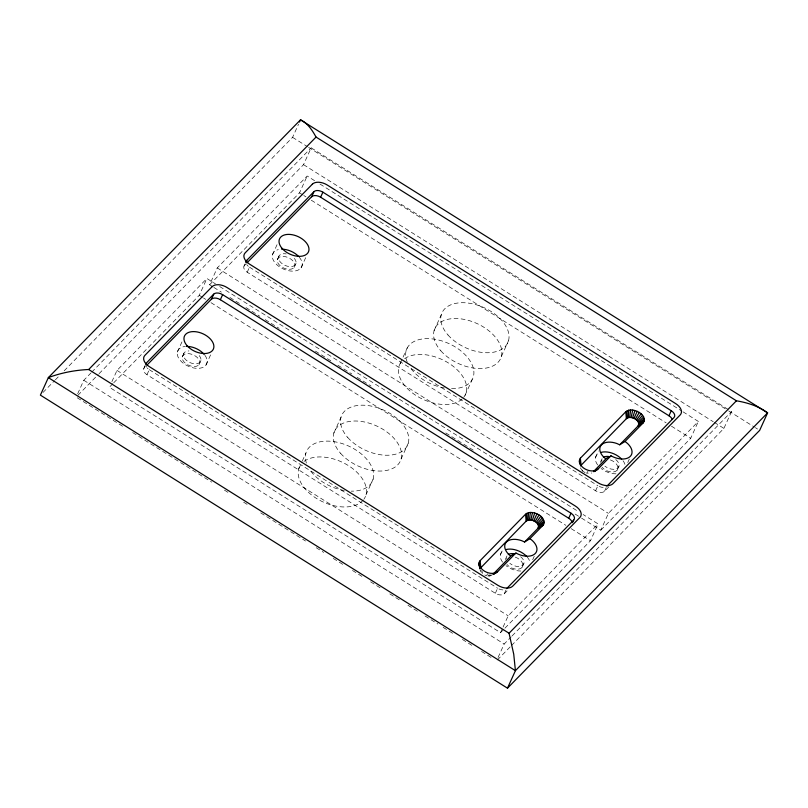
<?xml version="1.0" encoding="UTF-8"?>
<svg xmlns="http://www.w3.org/2000/svg" width="808" height="808" viewBox="0 0 808 808"><rect width="100%" height="100%" fill="white"/><g stroke="black" fill="none" stroke-linecap="round" stroke-linejoin="round"><path stroke-width="0.61" stroke-dasharray="4.04 3.03" d="M482.255 573.508L482.315 571.559M585.093 472.65L582.507 471.024L582.568 469.074M77.679 393.738L83.79 380.275L90.839 373.074M111.898 381.639L116.988 370.418L206.909 278.497L215.453 283.861M143.743 368.579L145.117 365.549M145.147 365.873L144.228 367.892A6.999 4.272 24.4 0 0 146.975 374.72L495.334 593.284A6.999 4.272 24.4 0 0 504.273 593.779L507.767 590.204M146.975 374.72L149.258 369.67A6.999 4.272 24.4 0 1 147.258 368.034M113.766 382.739L199.273 295.324L206.909 278.497M177.366 352.025L183.062 339.471M212.817 286.769L209.605 284.759L217.241 267.933L307.161 176.013L314.635 180.699M182.254 356.924L184.093 352.874M64.206 370.791L292.577 137.33L298.536 124.21M199.091 364.57A9.332 5.696 24.4 0 0 189.91 353.803A9.332 5.696 24.4 0 0 183.941 361.832A9.332 5.696 24.4 0 0 199.091 364.57L200.929 360.519M243.996 266.095L244.905 264.075M608.889 486.83L604.525 491.284A6.999 4.272 24.4 0 1 595.587 490.789L247.218 272.235A6.999 4.272 24.4 0 1 244.481 265.408L245.4 263.388M247.218 272.235L249.51 267.185A6.999 4.272 24.4 0 1 246.793 264.62M205.989 365.024L210.656 354.752M99.071 373.68L303.535 164.66L311.161 147.834L728.341 409.565M209.605 284.759L299.526 192.839L307.161 176.013M272.447 254.823L277.629 243.41M277.336 259.711L279.174 255.671M294.173 267.367A9.332 5.696 24.4 0 0 284.992 256.601A9.332 5.696 24.4 0 0 279.023 264.63A9.332 5.696 24.4 0 0 294.173 267.367L296.011 263.317M301.081 267.822L306.252 256.409M298.697 469.014L301.768 462.237M302.283 461.105L305.868 453.197M333.835 433.088L341.006 417.271M400.152 363.57L407.333 347.753M434.088 330.603L441.259 314.787M365.974 494.89L373.144 479.073M401.111 458.974L408.293 443.158M465.024 395.364L472.195 379.548M501.364 356.479L508.545 340.663M500.425 554.712L502.95 549.157M505.313 559.601L507.151 555.561A9.332 5.696 24.4 0 0 506.515 558.48M495.334 593.284L497.627 588.234A6.999 4.272 24.4 0 0 503.859 589.87M504.273 593.779L506.111 589.739M522.16 567.256L523.998 563.206M532.674 559.742L534.24 556.298M112.878 383.638L109.353 387.244L500.536 632.664L502.576 628.18M503.081 627.058L508.171 615.837L598.092 523.917L583.124 514.524M498.061 657.47L504.162 644.016L511.212 636.805M595.516 457.51L598.465 450.995M600.405 462.398L602.233 458.358A9.332 5.696 24.4 0 0 601.596 461.277M595.587 490.789L597.88 485.749A6.999 4.272 24.4 0 0 606.101 486.79M604.525 491.284L606.354 487.244M617.241 470.044L619.08 466.004M504.95 628.159L590.456 540.744L598.092 523.917M627.755 462.529L629.321 459.096M581.548 518.11L600.788 530.179L608.424 513.353L698.334 421.433L682.305 411.373M600.788 530.179L690.709 438.259L698.334 421.433M511.514 645.521L723.907 428.392L731.543 411.565L729.402 410.232M487.739 573.801L486.305 575.68L483.477 574.407M587.992 471.316L586.558 473.185L591.799 473.023M43.046 392.425L54.51 380.709M55.388 379.81L59.802 375.296M91.718 372.165L311.161 147.834M77.922 395.304L98.192 374.579M244.481 265.408L246.228 263.62M500.536 632.664L504.061 629.058M512.09 635.906L731.543 411.565M497.415 659.934L510.636 646.42M489.224 574.67L487.779 575.993L490.466 575.902L492.486 574.821M489.183 576.074L490.991 574.761M490.466 575.902L492.597 574.559M292.577 137.33L307.545 146.713M308.616 147.389L727.594 410.252M728.665 410.919L754.319 427.018M755.389 427.685L757.52 429.028M303.535 164.66L713.232 421.705M714.302 422.372L723.907 428.392M319.978 184.052L681.235 410.696M299.526 192.839L302.727 194.849M303.798 195.516L305.939 196.859M311.282 200.212L666.125 422.837M671.468 426.19L690.709 438.259M249.51 267.185L597.88 485.749M217.241 267.933L608.424 513.353M219.736 286.547L578.851 511.848M213.888 287.436L221.362 292.132M229.916 297.495L240.602 304.202M245.945 307.555L259.843 316.271M265.186 319.625L279.083 328.341M315.423 351.137L332.522 361.873M337.865 365.226L351.763 373.942M357.106 377.296L370.993 386.012M445.814 432.947L475.74 451.723M575.134 514.08L580.477 517.433M199.273 295.324L202.475 297.334M203.545 298L205.686 299.344M211.029 302.697L565.873 525.321M571.216 528.674L590.456 540.744M149.258 369.67L497.627 588.234M116.988 370.418L508.171 615.837M83.79 380.275L504.162 644.016M77.225 397.768L123.099 426.553M132.704 432.583L211.656 482.113M224.462 490.143L229.795 493.496M243.662 502.192L247.935 504.879M260.742 512.908L305.545 541.017M316.221 547.713L323.685 552.399M333.29 558.429L342.895 564.449M352.49 570.468L362.095 576.498M370.63 581.851L381.305 588.547M389.84 593.9L399.435 599.93M407.979 605.283L418.645 611.979M425.048 615.989L437.845 624.018M443.188 627.372L454.924 634.735M462.388 639.421L474.124 646.784M481.588 651.47L492.264 658.156M582.507 471.024L580.336 467.872M480.518 571.438L479.982 569.327M481.063 570.307L481.255 572.508M404.636 358.661A36.148 22.058 24.4 0 1 449.5 363.661A36.148 22.058 24.4 0 1 463.721 397.304M462.085 399.041A36.148 22.058 24.4 0 1 416.938 396.071A36.148 22.058 24.4 0 1 401.455 361.641M363.297 499.99A36.148 22.058 24.4 0 1 318.736 499.768A36.148 22.058 24.4 0 1 300.657 464.842M304.01 461.419A36.148 22.058 24.4 0 1 348.359 465.58A36.148 22.058 24.4 0 1 364.014 499.061M407.232 362.156A36.148 22.058 24.4 0 1 429.361 338.673A36.148 22.058 24.4 0 1 472.296 365.155A36.148 22.058 24.4 0 1 450.157 388.638M444.36 387.991A36.148 22.058 24.4 0 1 410.1 367.377M306.373 463.034A36.148 22.058 24.4 0 1 330.078 441.208A36.148 22.058 24.4 0 1 371.993 467.509A36.148 22.058 24.4 0 1 351.207 491.163M344.279 490.506A36.148 22.058 24.4 0 1 309.939 469.993M146.541 367.105A6.999 4.272 24.4 0 1 146.036 366.155M610.353 459.914A9.332 5.696 24.4 0 1 616.726 470.62A9.332 5.696 24.4 0 1 602.091 467.307M601.021 461.045A9.332 5.696 24.4 0 1 602.182 460.005M515.272 557.116A9.332 5.696 24.4 0 1 521.635 567.822A9.332 5.696 24.4 0 1 507 564.519M299.253 257.176A15.857 9.676 24.4 0 1 296.304 270.731A15.857 9.676 24.4 0 1 275.316 263.166A15.857 9.676 24.4 0 1 278.265 249.611M294.324 258.409A9.332 5.696 24.4 0 1 291.284 266.6A9.332 5.696 24.4 0 1 278.851 259.701A9.332 5.696 24.4 0 1 286.214 253.904M520.877 571.034A15.857 9.676 24.4 0 1 506.04 565.691M502.556 562.126A15.857 9.676 24.4 0 1 503.455 550.632M527.23 557.065A15.857 9.676 24.4 0 1 530.139 562.752M520.695 556.752A9.332 5.696 24.4 0 1 522.21 565.61A9.332 5.696 24.4 0 1 509.838 563.368M615.959 473.831A15.857 9.676 24.4 0 1 601.122 468.489M597.647 464.923A15.857 9.676 24.4 0 1 598.546 453.429M623.059 460.792A15.857 9.676 24.4 0 1 625.22 465.539M615.777 459.55A9.332 5.696 24.4 0 1 617.292 468.398A9.332 5.696 24.4 0 1 604.919 466.166M204.909 355.308A15.857 9.676 24.4 0 1 199.768 368.216A15.857 9.676 24.4 0 1 179.053 358.803A15.857 9.676 24.4 0 1 185.406 346.45M199.243 355.611A9.332 5.696 24.4 0 1 196.869 363.721A9.332 5.696 24.4 0 1 184.345 358.035A9.332 5.696 24.4 0 1 188.9 350.914M440.825 350.803A36.148 22.058 24.4 0 0 499.405 360.651A36.148 22.058 24.4 0 0 462.954 319.17A36.148 22.058 24.4 0 0 440.825 350.803M340.572 453.298A36.148 22.058 24.4 0 0 399.152 463.146A36.148 22.058 24.4 0 0 362.701 421.655A36.148 22.058 24.4 0 0 340.572 453.298M447.996 334.987A36.148 22.058 24.4 0 0 506.576 344.834A36.148 22.058 24.4 0 0 470.135 303.354A36.148 22.058 24.4 0 0 447.996 334.987M347.743 437.481A36.148 22.058 24.4 0 0 406.323 447.329A36.148 22.058 24.4 0 0 369.882 405.838A36.148 22.058 24.4 0 0 347.743 437.481"/><path stroke-width="1.21" d="M480.204 568.388L526.109 521.18L528.139 520.1L528.452 512.696C535.138 511.09 547.228 517.463 543.087 525.2L529.856 538.724L524.594 541.996L521.776 540.714A15.857 9.676 24.4 0 0 505.899 542.653A15.857 9.676 24.4 0 0 510.464 555.924L516.13 553.126A15.857 9.676 24.4 0 0 534.896 553.864A15.857 9.676 24.4 0 0 531.21 539.623L529.856 538.724M580.457 465.903L626.362 418.696L628.392 417.605L628.705 410.212C635.391 408.606 647.481 414.979 643.34 422.715L624.948 441.522L619.685 444.794L616.868 443.511A15.857 9.676 24.4 0 0 600.98 445.45A15.857 9.676 24.4 0 0 605.545 458.722L611.212 455.924A15.857 9.676 24.4 0 0 629.977 456.661A15.857 9.676 24.4 0 0 626.291 442.42L624.948 441.522M528.139 520.1L529.412 519.928L530.381 512.444M628.392 417.605L629.664 417.443L630.634 409.959M529.412 519.928L530.826 520.009L532.502 512.565M629.664 417.443L631.078 417.524L632.755 410.08M478.942 563.307L479.77 568.125L478.942 563.307L480.093 560.702L525.574 514.211L528.452 512.696M524.594 541.996L537.795 528.503C540.582 524.331 534.543 520.403 530.826 520.009M610.989 455.783L597.859 469.206C591.305 474.488 575.952 466.852 580.346 458.217L625.826 411.726L628.705 410.212M619.685 444.794L638.037 426.018C640.835 421.837 634.795 417.908 631.078 417.524M532.3 520.322L534.714 513.04M632.553 417.837L634.967 410.555M533.755 520.867L536.916 513.848M634.007 418.372L637.169 411.363M146.854 365.216L211.413 299.212L213.706 294.163A6.999 4.272 24.4 0 1 222.644 294.657L571.004 513.221A6.999 4.272 24.4 0 1 573.741 520.049L572.832 522.069M299.526 122.018L300.515 119.826C307.737 123.26 312.312 130.29 316.049 137.067L736.421 400.798C747.461 402.677 758.54 406.091 767.6 412.868L759.661 430.371L507.485 688.174L40.4 395.132L48.339 377.629L300.515 119.826L767.6 412.868L515.423 670.67L507.485 688.174M211.413 299.212A6.999 4.272 24.4 0 1 220.352 299.707L222.644 294.657M245.854 262.378L246.773 260.358L313.948 191.678A6.999 4.272 24.4 0 1 322.897 192.173L671.256 410.727A6.999 4.272 24.4 0 1 673.993 417.564L606.919 486.133M247.097 262.731L311.666 196.728L313.948 191.678M311.666 196.728A6.999 4.272 24.4 0 1 320.604 197.223L322.897 192.173M572.195 522.715A6.999 4.272 24.4 0 0 568.721 518.261L571.004 513.221M672.185 419.301A6.999 4.272 24.4 0 0 668.963 415.777L671.256 410.727M535.128 521.594L538.976 514.949M635.381 419.11L639.229 412.464M536.35 522.483L540.815 516.292M636.603 419.998L641.067 413.807M537.35 523.493L542.32 517.807M637.603 421.008L642.572 415.322M88.678 369.509L509.05 633.24L513.736 654.207L515.423 670.67L48.339 377.629C61.236 372.771 74.922 370.145 88.678 369.509L316.049 137.067M213.706 294.163L146.521 362.843A6.999 4.272 24.4 0 0 145.783 364.337M493.355 573.933L510.767 556.126M593.617 471.438L605.859 458.924M493.476 574.347L497.607 571.69L515.908 552.985M506.666 588.618L573.741 520.049M509.05 633.24L736.421 400.798M638.34 422.079L643.673 416.928M538.088 524.564L543.42 519.413M638.764 423.15L644.33 418.554M538.512 525.644L544.077 521.039M638.875 424.19L644.491 420.109M538.623 526.675L544.239 522.594M638.653 425.129L644.158 421.524M538.401 527.614L543.905 524.008M638.037 426.018L643.34 422.715M537.795 528.503L543.087 525.2M593.769 471.71L597.859 469.206M493.516 574.195L497.607 571.69M594.688 471.286L596.607 470.125M496.354 572.609C489.931 575.114 481.528 571.307 479.104 564.863M320.604 197.223L668.963 415.777M220.352 299.707L568.721 518.261M579.195 460.823L579.609 463.226M579.528 459.409L580.295 464.822M479.275 561.893L480.053 567.307M580.346 458.217L581.063 465.004M480.093 560.702L480.81 567.489M625.826 411.726L626.362 418.696M525.574 514.211L526.109 521.18M627.079 410.807L627.301 418.009M526.826 513.292L527.048 520.493M246.036 261.843A6.999 4.272 24.4 0 1 246.773 260.358M281.669 249.197A15.857 9.676 24.4 0 1 298.637 256.489M506.252 549.501A15.857 9.676 24.4 0 1 526.624 556.379M508.323 554.51A9.332 5.696 24.4 0 1 514.191 553.793M601.334 452.288A15.857 9.676 24.4 0 1 621.705 459.176M603.404 457.308A9.332 5.696 24.4 0 1 609.272 456.591M186.587 346.4A15.857 9.676 24.4 0 1 204.172 354.379M212.1 286.678L144.915 355.348A11.655 7.11 24.4 0 0 149.48 366.741L497.849 585.295A11.655 7.11 24.4 0 0 512.747 586.123L579.922 517.443A11.655 7.11 24.4 0 0 575.367 506.06L226.998 287.496A11.655 7.11 24.4 0 0 212.1 286.678M312.353 184.194L245.167 252.864A11.655 7.11 24.4 0 0 249.733 264.256L598.102 482.81A11.655 7.11 24.4 0 0 612.999 483.639L680.174 414.959A11.655 7.11 24.4 0 0 675.619 403.566L327.25 185.012A11.655 7.11 24.4 0 0 312.353 184.194M186.951 345.561A15.857 9.676 24.4 0 0 212.706 350.218A15.857 9.676 24.4 0 0 197.091 331.926A15.857 9.676 24.4 0 0 186.951 345.561M282.032 248.359A15.857 9.676 24.4 0 0 307.798 253.015A15.857 9.676 24.4 0 0 292.173 234.714A15.857 9.676 24.4 0 0 282.032 248.359"/></g></svg>
